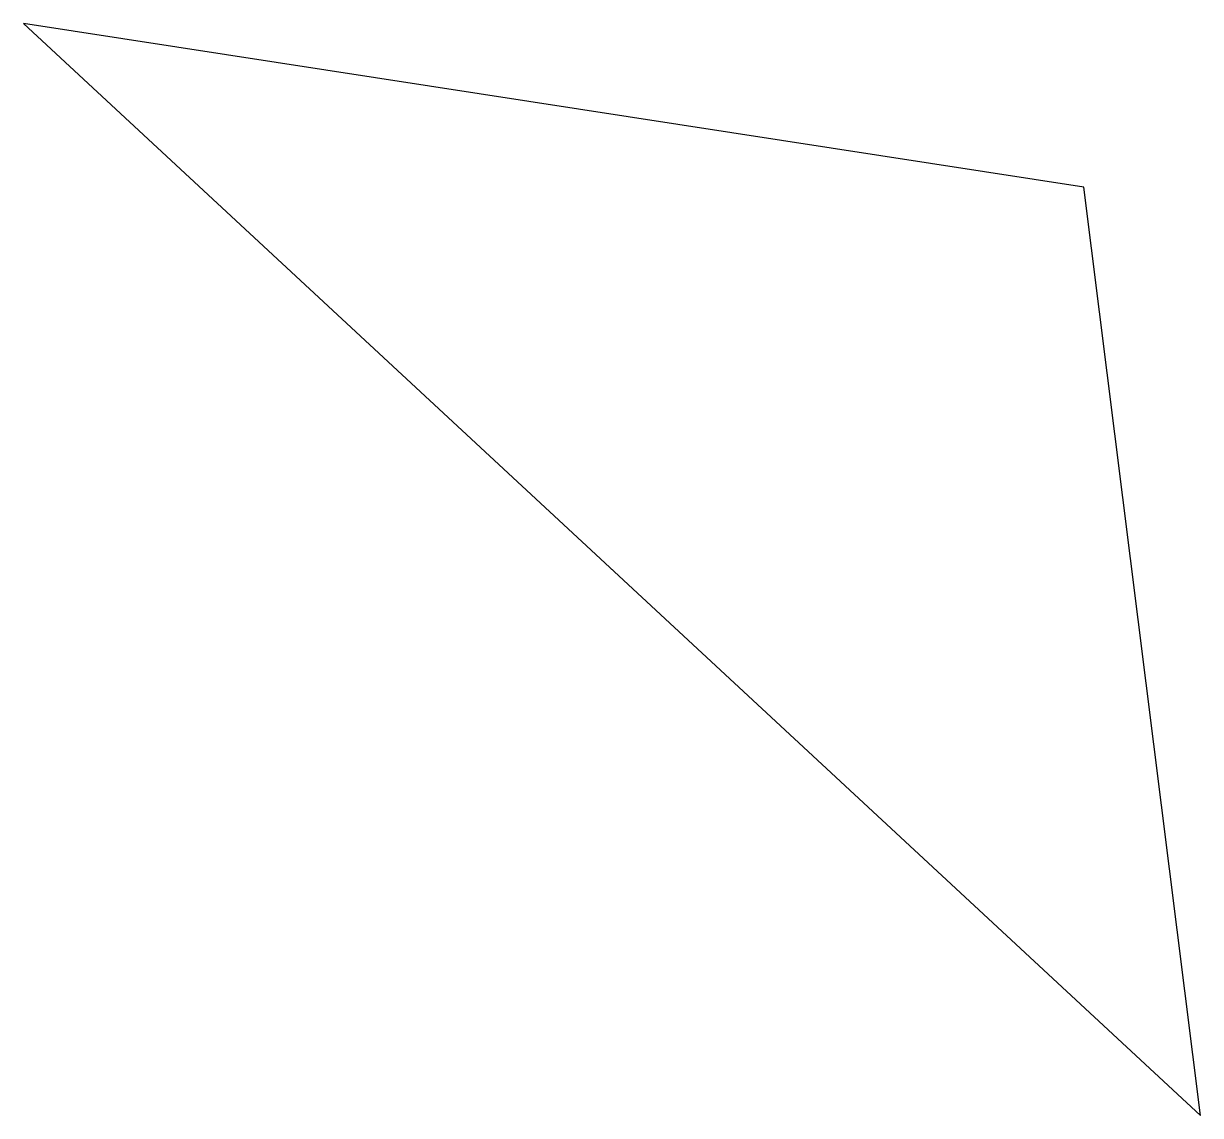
# Model space of a CAD drawing. Extents: x 89 to 281, y 71 to 250.
import ezdxf

# ---------------------------------------------------------------- set-up
doc = ezdxf.new("R2010")
doc.units = 0
doc.layers.get('0').update_dxf_attribs({"linetype": 'CONTINUOUS'})

msp = doc.modelspace()

# ---------------------------------------------------------------- linework, layer by layer
for p, q in [((88.782067, 249.678389), (281.182029, 71.128291)), ((262.120732, 222.895874), (88.782067, 249.678389)), ((281.182029, 71.128291), (262.120732, 222.895874))]:
    msp.add_line(p, q)

doc.saveas('drawing.dxf')
